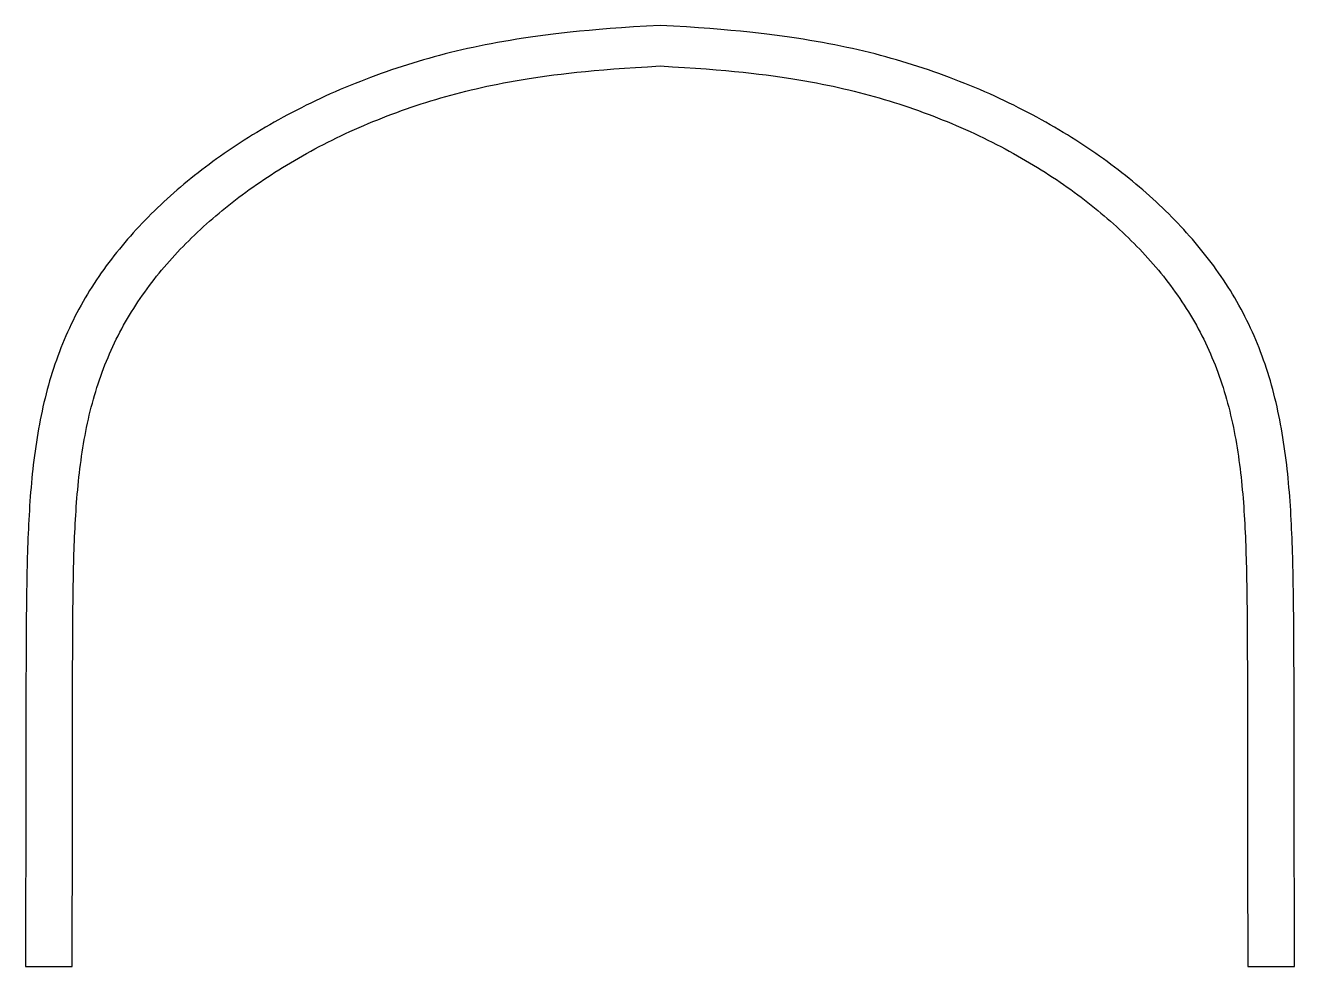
# Model space of a CAD drawing. Header units: millimetres. Extents: x 410 to 795, y -594 to -308.
import ezdxf

# ---------------------------------------------------------------- set-up
doc = ezdxf.new("R2010")
doc.units = ezdxf.units.MM
doc.layers.add('Default', color=18, linetype='Continuous', true_color=0x000000)

msp = doc.modelspace()

# ---------------------------------------------------------------- linework, layer by layer
at = {"layer": 'Default'}
for points in [[(410.08, -593.74), (424.29, -593.74)], [(780.86, -593.74), (795.08, -593.74)]]:
    msp.add_lwpolyline(points, dxfattribs=at)
for points in [[(602.58, -308.34), (580.03, -309.59), (555.34, -312.62), (529.05, -318.73), (503.56, -328.09), (480.97, -339.77), (461.97, -352.81), (445.97, -367.13), (432.6, -383.06), (422.3, -400.95), (415.49, -421.08), (411.96, -442.81), (410.64, -465.18), (410.3, -488.21), (410.24, -512.8), (410.22, -539.35), (410.18, -566.73), (410.08, -593.74)], [(795.08, -593.74), (794.98, -566.73), (794.94, -539.35), (794.92, -512.8), (794.86, -488.21), (794.52, -465.18), (793.2, -442.81), (789.66, -421.08), (782.86, -400.95), (772.55, -383.06), (759.18, -367.13), (743.18, -352.81), (724.19, -339.77), (701.6, -328.09), (676.11, -318.73), (649.82, -312.62), (625.13, -309.59), (602.58, -308.34)]]:
    msp.add_open_spline(points, degree=3, dxfattribs=at)
for points, knots in [([(424.29, -593.74), (424.35, -555.02), (424.38, -533), (424.39, -510.05), (424.45, -487.28), (424.76, -465.94), (425.99, -445.21), (429.26, -425.09), (435.57, -406.44), (445.11, -389.86), (457.5, -375.11), (472.32, -361.84), (489.92, -349.76), (510.85, -338.94), (534.46, -330.26), (558.82, -324.61), (581.69, -321.8), (602.58, -320.64)], [213.158878, 213.158878, 213.158878, 213.158878, 217.734751, 223.459734, 229.184716, 234.909699, 240.634682, 246.359664, 252.084647, 257.809629, 263.534612, 269.259595, 274.984577, 280.70956, 286.434542, 292.159525, 297.884508, 297.884508, 297.884508, 297.884508]), ([(602.58, -320.64), (623.47, -321.8), (646.34, -324.61), (670.7, -330.26), (694.31, -338.94), (715.24, -349.76), (732.84, -361.84), (747.66, -375.11), (760.04, -389.86), (769.59, -406.44), (775.89, -425.09), (779.17, -445.21), (780.39, -465.94), (780.71, -487.28), (780.76, -510.05), (780.78, -533), (780.81, -555.02), (780.86, -593.74)], [297.884508, 297.884508, 297.884508, 297.884508, 303.60949, 309.334473, 315.059455, 320.784438, 326.509421, 332.234403, 337.959386, 343.684368, 349.409351, 355.134334, 360.859316, 366.584299, 372.309281, 378.034264, 382.610137, 382.610137, 382.610137, 382.610137])]:
    msp.add_open_spline(points, degree=3, knots=knots, dxfattribs=at)

doc.saveas('drawing.dxf')
